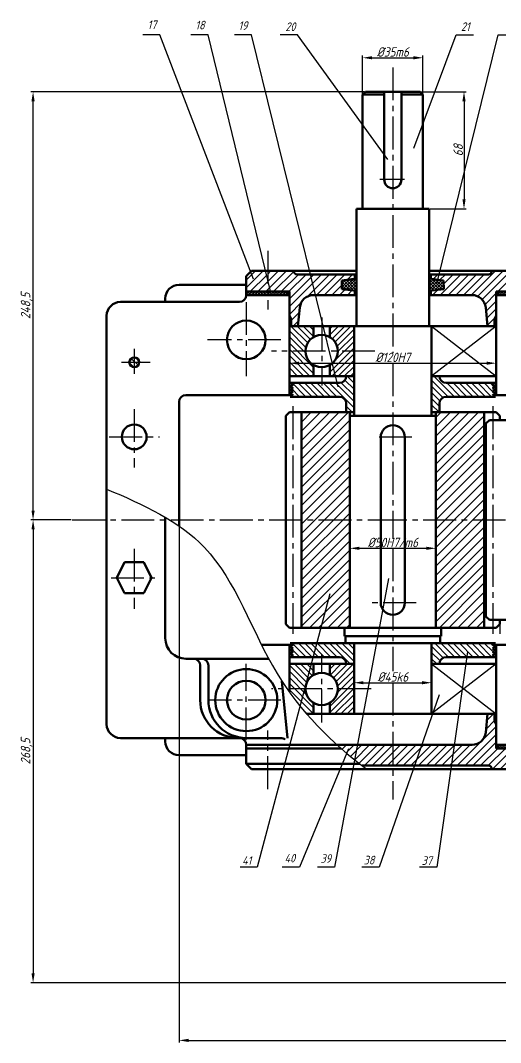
# Model space of a CAD drawing. Header units: millimetres. Extents: x 193 to 2720, y 325 to 2799.
# Drawn here: x 201 to 480, y 325 to 918 of the extents above; entities that cross this region are included whole.
import ezdxf

# ---------------------------------------------------------------- set-up
doc = ezdxf.new("R2010")
doc.units = ezdxf.units.MM
doc.linetypes.add('CENTER2', pattern=[28.575, 19.05, -3.175, 3.175, -3.175])
for name, color, linetype in [('标注', 191, 'Continuous'), ('点划线', 151, 'CENTER2'), ('细实线', 7, 'Continuous')]:
    doc.layers.add(name, color=color, linetype=linetype)
doc.layers.add('粗实线', color=7, linetype='Continuous', lineweight=50)
doc.styles.get("Standard").update_dxf_attribs({"font": 'gbeitc.shx', "bigfont": 'gbcbig.shx'})
doc.dimstyles.new('副本 ISO-25', dxfattribs={"dimtxt": 5.5, "dimasz": 5.5, "dimexe": 1.25, "dimexo": 0.625, "dimtad": 1, "dimtoh": 1, "dimtxsty": 'Standard', "dimcen": 2.5, "dimadec": 0, "dimazin": 0, "dimtfac": 1, "dimtmove": 0, "dimatfit": 3, "dimfxl": 1, "dimarcsym": 0})
pattern_1 = [(45, (-227, 357.353), (-0.8980256, 0.8980256), []), (135, (-227, 357.353), (-0.8980256, -0.8980256), [])]
pattern_2 = [(45, (-1e-13, -66.6585), (-0.8980256, 0.8980256), []), (135, (-1e-13, -66.6585), (-0.8980256, -0.8980256), [])]
pattern_3 = [(135, (-1e-13, -126.0338), (-1.796051, -1.796051), [])]

# ---------------------------------------------------------------- blocks, each defined once
blk = doc.blocks.new('*D2')
at = {"layer": 'Defpoints', "color": 0, "transparency": 16777216}
for p in [(434.57, 896.59), (399.57, 875.32), (434.57, 875.32)]:
    blk.add_point(p, dxfattribs=at)
at = {"layer": '标注', "color": 0, "lineweight": -2, "transparency": 16777216}
for p, q in [((399.57, 875.94), (399.57, 897.84)), ((405.07, 896.59), (429.07, 896.59)), ((434.57, 875.94), (434.57, 897.84))]:
    blk.add_line(p, q, dxfattribs=at)
at = {"layer": '标注', "color": 0, "transparency": 16777216}
for points in [[(405.07, 897.51), (405.07, 895.68), (399.57, 896.59)], [(429.07, 897.51), (429.07, 895.68), (434.57, 896.59)]]:
    blk.add_solid(points, dxfattribs=at)
at = {"layer": '标注', "color": 0, "transparency": 16777216, "insert": (417.07, 899.97), "char_height": 5.5, "attachment_point": 5}
blk.add_mtext('%%C35m6', dxfattribs=at)
blk = doc.blocks.new('*D3')
at = {"layer": 'Defpoints', "color": 0, "transparency": 16777216}
for p in [(432.97, 876.92), (438.07, 808.92), (458.37, 808.92)]:
    blk.add_point(p, dxfattribs=at)
at = {"layer": '标注', "color": 0, "lineweight": -2, "transparency": 16777216}
for p, q in [((433.6, 876.92), (459.62, 876.92)), ((458.37, 871.42), (458.37, 814.42)), ((438.7, 808.92), (459.62, 808.92))]:
    blk.add_line(p, q, dxfattribs=at)
at = {"layer": '标注', "color": 0, "transparency": 16777216}
for points in [[(457.46, 871.42), (459.29, 871.42), (458.37, 876.92)], [(457.46, 814.42), (459.29, 814.42), (458.37, 808.92)]]:
    blk.add_solid(points, dxfattribs=at)
at = {"layer": '标注', "color": 0, "transparency": 16777216, "insert": (455, 842.92), "char_height": 5.5, "attachment_point": 5, "rotation": 90}
blk.add_mtext('68', dxfattribs=at)
blk = doc.blocks.new('*D4')
at = {"layer": 'Defpoints', "color": 0, "transparency": 16777216}
for p in [(357.07, 719.39), (477.07, 719.39), (477.07, 719.39)]:
    blk.add_point(p, dxfattribs=at)
at = {"layer": '标注', "color": 0, "lineweight": -2, "transparency": 16777216}
for p, q in [((357.07, 720.01), (357.07, 720.64)), ((362.57, 719.39), (471.57, 719.39)), ((477.07, 720.01), (477.07, 720.64))]:
    blk.add_line(p, q, dxfattribs=at)
at = {"layer": '标注', "color": 0, "transparency": 16777216}
for points in [[(362.57, 720.3), (362.57, 718.47), (357.07, 719.39)], [(471.57, 720.3), (471.57, 718.47), (477.07, 719.39)]]:
    blk.add_solid(points, dxfattribs=at)
at = {"layer": '标注', "color": 0, "transparency": 16777216, "insert": (417.07, 722.76), "char_height": 5.5, "attachment_point": 5}
blk.add_mtext('%%C120H7', dxfattribs=at)
blk = doc.blocks.new('*D5')
at = {"layer": 'Defpoints', "color": 0, "transparency": 16777216}
for p in [(394.57, 533.99), (439.57, 533.99), (439.57, 533.99)]:
    blk.add_point(p, dxfattribs=at)
at = {"layer": '标注', "color": 0, "lineweight": -2, "transparency": 16777216}
for p, q in [((394.57, 534.61), (394.57, 535.24)), ((400.07, 533.99), (434.07, 533.99)), ((439.57, 534.61), (439.57, 535.24))]:
    blk.add_line(p, q, dxfattribs=at)
at = {"layer": '标注', "color": 0, "transparency": 16777216}
for points in [[(400.07, 534.91), (400.07, 533.07), (394.57, 533.99)], [(434.07, 534.91), (434.07, 533.07), (439.57, 533.99)]]:
    blk.add_solid(points, dxfattribs=at)
at = {"layer": '标注', "color": 0, "transparency": 16777216, "insert": (417.07, 537.36), "char_height": 5.5, "attachment_point": 5}
blk.add_mtext('%%C45k6', dxfattribs=at)
blk = doc.blocks.new('*D11')
at = {"layer": 'Defpoints', "color": 0, "transparency": 16777216}
for p in [(231.09, 628.42), (208.4, 359.92), (629.67, 359.92)]:
    blk.add_point(p, dxfattribs=at)
at = {"layer": '标注', "color": 0, "lineweight": -2, "transparency": 16777216}
for p, q in [((230.47, 628.42), (207.15, 628.42)), ((208.4, 622.92), (208.4, 365.42)), ((629.05, 359.92), (207.15, 359.92))]:
    blk.add_line(p, q, dxfattribs=at)
at = {"layer": '标注', "color": 0, "transparency": 16777216}
for points in [[(207.48, 622.92), (209.32, 622.92), (208.4, 628.42)], [(207.48, 365.42), (209.32, 365.42), (208.4, 359.92)]]:
    blk.add_solid(points, dxfattribs=at)
at = {"layer": '标注', "color": 0, "transparency": 16777216, "insert": (204.68, 494.17), "char_height": 5.5, "attachment_point": 5, "rotation": 90}
blk.add_mtext('268,5', dxfattribs=at)
blk = doc.blocks.new('*D12')
at = {"layer": 'Defpoints', "color": 0, "transparency": 16777216}
for p in [(208.4, 876.92), (401.17, 876.92), (231.09, 628.42)]:
    blk.add_point(p, dxfattribs=at)
at = {"layer": '标注', "color": 0, "lineweight": -2, "transparency": 16777216}
for p, q in [((400.55, 876.92), (207.15, 876.92)), ((208.4, 633.92), (208.4, 871.42)), ((230.47, 628.42), (207.15, 628.42))]:
    blk.add_line(p, q, dxfattribs=at)
at = {"layer": '标注', "color": 0, "transparency": 16777216}
for points in [[(207.48, 871.42), (209.32, 871.42), (208.4, 876.92)], [(207.48, 633.92), (209.32, 633.92), (208.4, 628.42)]]:
    blk.add_solid(points, dxfattribs=at)
at = {"layer": '标注', "color": 0, "transparency": 16777216, "insert": (204.68, 752.67), "char_height": 5.5, "attachment_point": 5, "rotation": 90}
blk.add_mtext('248,5', dxfattribs=at)
blk = doc.blocks.new('*D34')
at = {"layer": 'Defpoints', "color": 0, "transparency": 16777216}
for p in [(293.07, 624.9), (845.07, 559.92), (845.07, 326.47)]:
    blk.add_point(p, dxfattribs=at)
at = {"layer": '标注', "color": 0, "lineweight": -2, "transparency": 16777216}
for p, q in [((293.07, 624.27), (293.07, 325.22)), ((845.07, 559.29), (845.07, 325.22)), ((298.57, 326.47), (839.57, 326.47))]:
    blk.add_line(p, q, dxfattribs=at)
at = {"layer": '标注', "color": 0, "transparency": 16777216}
for points in [[(298.57, 327.39), (298.57, 325.55), (293.07, 326.47)], [(839.57, 327.39), (839.57, 325.55), (845.07, 326.47)]]:
    blk.add_solid(points, dxfattribs=at)
at = {"layer": '标注', "color": 0, "transparency": 16777216, "insert": (569.07, 329.84), "char_height": 5.5, "attachment_point": 5}
blk.add_mtext('552', dxfattribs=at)
blk = doc.blocks.new('*D69')
at = {"layer": 'Defpoints', "color": 0, "transparency": 16777216}
for p in [(392.07, 611.99), (442.07, 611.99), (442.07, 611.99)]:
    blk.add_point(p, dxfattribs=at)
at = {"layer": '标注', "color": 0, "lineweight": -2, "transparency": 16777216}
for p, q in [((392.07, 612.61), (392.07, 613.24)), ((397.57, 611.99), (436.57, 611.99)), ((442.07, 612.61), (442.07, 613.24))]:
    blk.add_line(p, q, dxfattribs=at)
at = {"layer": '标注', "color": 0, "transparency": 16777216}
for points in [[(397.57, 612.9), (397.57, 611.07), (392.07, 611.99)], [(436.57, 612.9), (436.57, 611.07), (442.07, 611.99)]]:
    blk.add_solid(points, dxfattribs=at)
at = {"layer": '标注', "color": 0, "transparency": 16777216, "insert": (417.07, 615.36), "char_height": 5.5, "attachment_point": 5}
blk.add_mtext('%%C50H7/m6', dxfattribs=at)

msp = doc.modelspace()

# ---------------------------------------------------------------- hatches: boundary and pattern name
at = {"layer": '细实线', "transparency": 33554687}
h = msp.add_hatch(dxfattribs=at)
h.set_pattern_fill('ANSI31', color=256)
h.paths.add_polyline_path([(344.5728, 767.8619), (343.3391, 772.9158), (335.0728, 772.9158), (332.0728, 769.9158), (332.0728, 760.9158), (344.5728, 760.9158)])
h.paths.add_polyline_path([(369.3939, 770.9158), (361.5728, 770.9158, -0.41421356), (359.5728, 772.9158), (344.5728, 772.9158), (344.5728, 767.8619), (346.2684, 760.9158), (357.0728, 760.9158), (357.0728, 746.9158), (358.0728, 745.1837), (358.0728, 740.9158), (362.0728, 740.9158), (363.1524, 751.7118, -0.38531359), (371.1127, 758.9158), (372.3506, 758.9158)])
h.paths.add_polyline_path([(344.5728, 767.8619), (344.5728, 760.9158), (346.2684, 760.9158)], flags=17)
h.paths.add_polyline_path([(387.5728, 767.4158), (395.0728, 768.3423), (395.0728, 770.9158), (387.0728, 770.9158), (369.3939, 770.9158), (372.3506, 758.9158), (380.7828, 758.9158), (387.0728, 758.9158), (395.0728, 758.9158), (395.0728, 761.489), (387.5421, 762.4159)])
h.paths.add_polyline_path([(443.8958, 770.9158), (439.0728, 770.9158), (439.0728, 768.3423), (443.137, 767.8402)], flags=17)
h.paths.add_polyline_path([(489.5728, 772.9158), (474.5728, 772.9158, -0.41421356), (472.5728, 770.9158), (447.0728, 770.9158), (443.8958, 770.9158), (443.137, 767.8402), (446.5728, 767.4158), (446.6035, 762.4159), (439.0728, 761.489), (439.0728, 758.9158), (453.3628, 758.9158), (463.0329, 758.9158, -0.38531359), (470.9932, 751.7118), (472.0728, 740.9158), (476.0728, 740.9158), (476.0728, 745.1837), (477.0728, 746.9158), (477.0728, 760.9158), (489.5728, 760.9158)])
h.paths.add_polyline_path([(502.0728, 769.9158), (499.0728, 772.9158), (489.5728, 772.9158), (489.5728, 760.9158), (502.0728, 760.9158)])
h = msp.add_hatch(dxfattribs=at)
h.set_pattern_fill('ANSI37', color=256, scale=0.4)
h.set_pattern_definition(pattern_1)
h.paths.add_polyline_path([(395.0728, 768.3423), (387.5728, 767.4158), (387.5574, 764.9158), (395.0728, 764.9158)])
h.paths.add_polyline_path([(396.0728, 768.4658), (395.0728, 768.3423), (395.0728, 764.9158), (396.0513, 764.9158)])
h.paths.add_polyline_path([(396.0513, 764.9158), (395.0728, 764.9158), (395.0728, 761.489), (396.0299, 761.3712)])
h.paths.add_polyline_path([(395.0728, 764.9158), (387.5574, 764.9158), (387.5421, 762.4159), (395.0728, 761.489)])
h = msp.add_hatch(dxfattribs=at)
h.set_pattern_fill('ANSI37', color=256, scale=0.4)
h.set_pattern_definition(pattern_1)
h.paths.add_polyline_path([(439.0728, 768.3423), (446.5728, 767.4158), (446.5882, 764.9158), (439.0728, 764.9158)])
h.paths.add_polyline_path([(438.0728, 768.4658), (439.0728, 768.3423), (439.0728, 764.9158), (438.0943, 764.9158)])
h.paths.add_polyline_path([(438.0943, 764.9158), (439.0728, 764.9158), (439.0728, 761.489), (438.1158, 761.3712)])
h.paths.add_polyline_path([(439.0728, 764.9158), (446.5882, 764.9158), (446.6035, 762.4159), (439.0728, 761.489)])
h = msp.add_hatch(dxfattribs=at)
h.set_pattern_fill('ANSI37', color=256, scale=0.4)
h.set_pattern_definition(pattern_2)
h.paths.add_polyline_path([(344.5728, 760.9158), (332.0728, 760.9158), (332.0728, 758.9158), (344.5728, 758.9158)])
h.paths.add_polyline_path([(356.0728, 760.9158), (344.5728, 760.9158), (344.5728, 758.9158), (356.0728, 758.9158)])
h = msp.add_hatch(dxfattribs=at)
h.set_pattern_fill('ANSI37', color=256, scale=0.4)
h.set_pattern_definition(pattern_2)
h.paths.add_polyline_path([(489.5728, 760.9158), (502.0728, 760.9158), (502.0728, 758.9158), (489.5728, 758.9158)])
h.paths.add_polyline_path([(478.0728, 760.9158), (489.5728, 760.9158), (489.5728, 758.9158), (478.0728, 758.9158)])
h = msp.add_hatch(dxfattribs=at)
h.set_pattern_fill('ANSI31', color=256, scale=0.8, angle=90)
h.set_pattern_definition(pattern_3)
h.paths.add_polyline_path([(371.1353, 740.9158), (357.0728, 740.9158), (357.0728, 726.4158), (366.4478, 726.4158, -0.26794919), (371.1353, 734.5348)])
h.paths.add_polyline_path([(366.4478, 726.4158), (357.0728, 726.4158), (357.0728, 711.9158), (367.0728, 711.9158), (371.1353, 711.9158), (371.1353, 718.2968, -0.26794919)])
h.paths.add_polyline_path([(371.1353, 538.5348), (371.1353, 544.9158), (357.0728, 544.9158), (357.0728, 530.4158), (366.4478, 530.4158, -0.26794919)])
edge = h.paths.add_edge_path()
edge.add_line((366.4478, 530.4158), (357.0728, 530.4158))
edge.add_line((357.0728, 530.4158), (357.0728, 528.6228))
edge.add_spline(control_points=[(357.0728, 528.6228), (360.2214, 524.2296), (363.5697, 519.9954), (367.0921, 515.9158)], knot_values=[170.58414896, 170.58414896, 170.58414896, 170.58414896, 186.59295252, 186.59295252, 186.59295252, 186.59295252], degree=3, periodic=0)
edge.add_line((367.0921, 515.9158), (371.1353, 515.9158))
edge.add_line((371.1353, 515.9158), (371.1353, 522.2968))
edge.add_arc((375.8228, 530.4158), 9.375, 180, 240, ccw=False)
h = msp.add_hatch(dxfattribs=at)
h.set_pattern_fill('ANSI31', color=256, scale=0.8)
h.set_pattern_definition([(45, (-1e-13, -126.0338), (-1.796051, 1.796051), [])])
h.paths.add_polyline_path([(394.5728, 740.9158), (380.5103, 740.9158), (380.5103, 734.5348, -0.26794919), (385.1978, 726.4158), (394.5728, 726.4158), (394.5728, 736.9158)])
h.paths.add_polyline_path([(394.5728, 726.4158), (385.1978, 726.4158, -0.26794919), (380.5103, 718.2968), (380.5103, 711.9158), (394.5728, 711.9158)])
h.paths.add_polyline_path([(394.5728, 544.9158), (380.5103, 544.9158), (380.5103, 538.5348, -0.26794919), (385.1978, 530.4158), (394.5728, 530.4158)])
h.paths.add_polyline_path([(394.5728, 530.4158), (385.1978, 530.4158, -0.26794919), (380.5103, 522.2968), (380.5103, 515.9158), (394.5728, 515.9158)])
h = msp.add_hatch(dxfattribs=at)
h.set_pattern_fill('ANSI31', color=256, scale=0.8, angle=90)
h.set_pattern_definition(pattern_3)
h.paths.add_polyline_path([(267.0728, 722.7767), (267.0728, 719.9158), (269.9337, 719.9158, 0.41421356)])
h.paths.add_polyline_path([(267.0728, 722.7767, 0.41421356), (264.2119, 719.9158), (267.0728, 719.9158)])
h.paths.add_polyline_path([(267.0728, 719.9158), (264.2119, 719.9158, 0.41421356), (267.0728, 717.0549)])
h.paths.add_polyline_path([(269.9337, 719.9158), (267.0728, 719.9158), (267.0728, 717.0549, 0.41421356)])
h.paths.add_polyline_path([(797.2001, 526.7767, 0.41421356), (794.3392, 523.9158), (797.2001, 523.9158)])
h.paths.add_polyline_path([(797.2001, 526.7767), (797.2001, 523.9158), (800.061, 523.9158, 0.41421356)])
h.paths.add_polyline_path([(800.061, 523.9158), (797.2001, 523.9158), (797.2001, 521.0549, 0.41421356)])
h.paths.add_polyline_path([(797.2001, 523.9158), (794.3392, 523.9158, 0.41421356), (797.2001, 521.0549)])
h = msp.add_hatch(dxfattribs=at)
h.set_pattern_fill('ANSI31', color=256, scale=0.8, angle=90)
h.set_pattern_definition(pattern_3)
h.paths.add_polyline_path([(367.5728, 707.9158), (357.5728, 707.9158), (359.3049, 706.9158), (357.5728, 705.9158), (359.3049, 704.9158), (357.5728, 703.9158), (359.3049, 702.9158), (357.5728, 701.9158), (359.3049, 700.9158), (357.5728, 699.9158), (367.5728, 699.9158), (386.0728, 699.9158, -0.41421356), (390.0728, 695.9158), (390.0728, 690.9158), (394.5728, 690.9158), (394.5728, 711.9158), (390.0728, 711.9158, -0.41421356), (386.0728, 707.9158)])
h.paths.add_polyline_path([(476.5728, 699.9158), (474.8408, 700.9158), (476.5728, 701.9158), (474.8408, 702.9158), (476.5728, 703.9158), (474.8408, 704.9158), (476.5728, 705.9158), (474.8408, 706.9158), (476.5728, 707.9158), (448.0728, 707.9158, -0.41421356), (444.0728, 711.9158), (439.5728, 711.9158), (439.5728, 699.9158), (439.5728, 690.9158), (444.0728, 690.9158), (444.0728, 695.9158, -0.41421356), (448.0728, 699.9158)])
h = msp.add_hatch(dxfattribs=at)
h.set_pattern_fill('ANSI31', color=256, scale=1.2)
h.set_pattern_definition([(45, (-1e-13, -126.034), (-2.694077, 2.694077), [])])
h.paths.add_polyline_path([(392.0728, 688.9158), (392.0728, 690.9158), (364.0728, 690.9158), (364.0728, 628.4158), (392.0728, 628.4158)])
h.paths.add_polyline_path([(392.0728, 628.4158), (364.0728, 628.4158), (364.0728, 565.9158), (392.0728, 565.9158)])
h.paths.add_polyline_path([(470.0728, 690.9158), (442.0728, 690.9158), (442.0728, 688.9158), (442.0728, 628.4158), (470.0728, 628.4158)])
h.paths.add_polyline_path([(470.0728, 628.4158), (442.0728, 628.4158), (442.0728, 565.9158), (445.0728, 565.9158), (470.0728, 565.9158)])
h = msp.add_hatch(dxfattribs=at)
h.set_pattern_fill('ANSI31', color=256, scale=0.8, angle=90)
h.set_pattern_definition(pattern_3)
h.paths.add_polyline_path([(357.5728, 556.9158), (359.3049, 555.9158), (357.5728, 554.9158), (359.3049, 553.9158), (357.5728, 552.9158), (359.3049, 551.9158), (357.5728, 550.9158), (359.3049, 549.9158), (357.5728, 548.9158), (386.0728, 548.9158, -0.41421356), (390.0728, 544.9158), (394.5728, 544.9158), (394.5728, 556.9158)])
h.paths.add_polyline_path([(439.5728, 556.9158), (439.5728, 544.9158), (444.0728, 544.9158, -0.41421356), (448.0728, 548.9158), (476.5728, 548.9158), (474.8408, 549.9158), (476.5728, 550.9158), (474.8408, 551.9158), (476.5728, 552.9158), (474.8408, 553.9158), (476.5728, 554.9158), (474.8408, 555.9158), (476.5728, 556.9158)])
h = msp.add_hatch(dxfattribs=at)
h.set_pattern_fill('ANSI31', color=256)
edge = h.paths.add_edge_path()
edge.add_spline(control_points=[(384.7724, 497.9158), (385.5179, 497.244), (386.2681, 496.5774), (387.0228, 495.9158)], knot_values=[211.59370914, 211.59370914, 211.59370914, 211.59370914, 214.57436186, 214.57436186, 214.57436186, 214.57436186], degree=3, periodic=0)
edge.add_spline(control_points=[(387.0228, 495.9158), (390.5723, 492.8044), (394.2211, 489.8054), (397.9523, 486.9158)], knot_values=[214.57436186, 214.57436186, 214.57436186, 214.57436186, 228.59262834, 228.59262834, 228.59262834, 228.59262834], degree=3, periodic=0)
edge.add_spline(control_points=[(397.9523, 486.9158), (398.3846, 486.581), (398.818, 486.2477), (399.2525, 485.9158)], knot_values=[228.59262834, 228.59262834, 228.59262834, 228.59262834, 230.21685718, 230.21685718, 230.21685718, 230.21685718], degree=3, periodic=0)
edge.add_line((399.2525, 485.9158), (417.0728, 485.9158))
edge.add_line((417.0728, 485.9158), (417.0728, 497.9158))
edge.add_line((417.0728, 497.9158), (387.0728, 497.9158))
edge.add_line((387.0728, 497.9158), (384.7724, 497.9158))
edge = h.paths.add_edge_path()
edge.add_line((494.5646, 483.9158), (494.5646, 495.9158))
edge.add_line((494.5646, 495.9158), (477.0728, 495.9158))
edge.add_line((477.0728, 495.9158), (477.0728, 509.9158))
edge.add_line((477.0728, 509.9158), (476.0728, 511.6478))
edge.add_line((476.0728, 511.6478), (476.0728, 515.9158))
edge.add_line((476.0728, 515.9158), (472.0728, 515.9158))
edge.add_line((472.0728, 515.9158), (470.9932, 505.1198))
edge.add_arc((463.0329, 505.9158), 8, 270, 354.2894069, ccw=False)
edge.add_line((463.0329, 497.9158), (453.3628, 497.9158))
edge.add_line((453.3628, 497.9158), (447.0728, 497.9158))
edge.add_line((447.0728, 497.9158), (417.0728, 497.9158))
edge.add_line((417.0728, 497.9158), (417.0728, 485.9158))
edge.add_line((417.0728, 485.9158), (438.0728, 485.9158))
edge.add_line((438.0728, 485.9158), (447.0728, 485.9158))
edge.add_line((447.0728, 485.9158), (472.5728, 485.9158))
edge.add_arc((472.5728, 483.9158), 2, 0, 90, ccw=False)
edge.add_line((474.5728, 483.9158), (494.5646, 483.9158))
h.paths.add_polyline_path([(494.5728, 495.9158), (494.5728, 483.9158), (499.0728, 483.9158), (502.0728, 486.9158), (502.0728, 495.9158)])
h = msp.add_hatch(dxfattribs=at)
h.set_pattern_fill('ANSI37', color=256, scale=0.4)
h.set_pattern_definition(pattern_2)
h.paths.add_polyline_path([(494.5728, 495.9158), (494.5728, 497.9158), (478.0728, 497.9158), (478.0728, 495.9158)])
h.paths.add_polyline_path([(494.5728, 497.9158), (494.5728, 495.9158), (502.0728, 495.9158), (502.0728, 497.9158)])

# ---------------------------------------------------------------- linework, layer by layer
at = {"layer": '标注'}
for p, q in [((281.9808, 909.8861), (271.9808, 909.8861)), ((336.3476, 768.0817), (281.9808, 909.8861)), ((309.9031, 909.8861), (299.9031, 909.8861)), ((346.3851, 760.4377), (309.9031, 909.8861)), ((335.1527, 909.8861), (325.1527, 909.8861)), ((385.4576, 705.7202), (335.1527, 909.8861)), ((361.7228, 909.8861), (351.7228, 909.8861)), ((414.2737, 837.5417), (361.7228, 909.8861)), ((429.2225, 844.1662), (453.9033, 909.8861)), ((442.5253, 765.3614), (478.1859, 909.8861)), ((453.9033, 909.8861), (463.9033, 909.8861)), ((478.1859, 909.8861), (488.1859, 909.8861)), ((414.5549, 594.4758), (383.3307, 427.0724)), ((380.4757, 585.6123), (338.4532, 427.0724)), ((460.418, 551.863), (442.5719, 427.0724)), ((443.872, 527.0085), (409.1504, 427.0724)), ((391.2998, 495.5877), (362.9653, 427.0724)), ((338.4532, 427.0724), (328.4532, 427.0724)), ((362.9653, 427.0724), (352.9653, 427.0724)), ((383.3307, 427.0724), (373.3307, 427.0724)), ((409.1504, 427.0724), (399.1504, 427.0724)), ((442.5719, 427.0724), (432.5719, 427.0724))]:
    msp.add_line(p, q, dxfattribs=at)
at = {"layer": '点划线'}
for p, q in [((417.0728, 891.0221), (417.0728, 725.4505)), ((423.83, 825.9158), (409.6244, 825.9158)), ((344.5728, 784.4987), (344.5728, 750.5219)), ((332.0728, 754.884), (332.0728, 711.8325)), ((375.8228, 745.8903), (375.8228, 706.4495)), ((352.1625, 732.9158), (309.6468, 732.9158)), ((267.0728, 727.6455), (267.0728, 713.1655)), ((406.6744, 726.4158), (346.6129, 726.4158)), ((259.7357, 719.9158), (276.3238, 719.9158)), ((417.0728, 719.3877), (417.0728, 617.4846)), ((359.0728, 694.4158), (359.0728, 562.4158)), ((475.0728, 694.4158), (475.0728, 562.4158)), ((267.0728, 692.7911), (267.0728, 658.8084)), ((252.6142, 676.6351), (281.6527, 676.6351)), ((428.1288, 676.4158), (406.5477, 676.4158)), ((231.0914, 628.4158), (406.1988, 628.4158)), ((406.1988, 628.4158), (520.5518, 628.4158)), ((267.0728, 611.767), (267.0728, 576.8959)), ((417.0728, 611.9875), (417.0728, 540.6182)), ((253.6632, 594.9158), (279.7247, 594.9158)), ((430.5936, 580.4158), (403.552, 580.4158)), ((479.0728, 570.4158), (479.0728, 562.4158)), ((375.8228, 510.9413), (375.8228, 550.3821)), ((332.0728, 500.6426), (332.0728, 544.9991)), ((417.0728, 533.9884), (417.0728, 466.3041)), ((404.5579, 530.4158), (346.6129, 530.4158)), ((352.1625, 523.9158), (309.6468, 523.9158)), ((344.5728, 472.3329), (344.5728, 506.3096))]:
    msp.add_line(p, q, dxfattribs=at)
at = {"layer": '粗实线'}
for p, q in [((401.1728, 876.9158), (399.5728, 875.3158)), ((399.5728, 875.3158), (399.5728, 808.9158)), ((399.5728, 875.3158), (412.0728, 875.3158)), ((432.9728, 876.9158), (401.1728, 876.9158)), ((417.0728, 876.9158), (412.0728, 876.9158)), ((412.0728, 875.3158), (412.0728, 876.9158)), ((412.0728, 825.9158), (412.0728, 875.3158)), ((422.0728, 875.3158), (422.0728, 876.9158)), ((422.0728, 875.3158), (422.0728, 825.9158)), ((422.0728, 875.3158), (434.5728, 875.3158)), ((432.9728, 876.9158), (434.5728, 875.3158)), ((434.5728, 808.9158), (434.5728, 875.3158)), ((438.0728, 808.9158), (396.0728, 808.9158)), ((396.0728, 808.9158), (396.0728, 772.9158)), ((438.0728, 772.9158), (438.0728, 808.9158)), ((335.0728, 772.9158), (332.0728, 769.9158)), ((396.0728, 772.9158), (335.0728, 772.9158)), ((365.5287, 772.9158), (387.0728, 772.9158)), ((396.0728, 772.9158), (387.0728, 772.9158)), ((396.0728, 740.9158), (396.0728, 772.9158)), ((438.0728, 772.9158), (438.0728, 740.9158)), ((447.0728, 772.9158), (438.0728, 772.9158)), ((438.0728, 772.9158), (499.0728, 772.9158)), ((447.0728, 772.9158), (499.0728, 772.9158)), ((332.0728, 769.9158), (332.0728, 760.9158)), ((361.5728, 770.9158), (387.0728, 770.9158)), ((387.0728, 770.9158), (396.0728, 770.9158)), ((387.5728, 767.4158), (387.5421, 762.4159)), ((387.5728, 767.4158), (396.0728, 768.4658)), ((395.0728, 770.9158), (395.0728, 768.3423)), ((395.0728, 770.9158), (395.0728, 768.3423)), ((396.0728, 770.9158), (396.0728, 758.9158)), ((396.0728, 769.6658), (396.0728, 764.1658)), ((438.0728, 770.9158), (447.0728, 770.9158)), ((438.0728, 769.6658), (438.0728, 764.1658)), ((446.5728, 767.4158), (438.0728, 768.4658)), ((439.0728, 770.9158), (439.0728, 768.3423)), ((439.0728, 770.9158), (439.0728, 768.3423)), ((446.5728, 767.4158), (446.6035, 762.4159)), ((447.0728, 770.9158), (472.5728, 770.9158)), ((293.0728, 764.9158), (332.0728, 764.9158)), ((332.0728, 760.9158), (357.0728, 760.9158)), ((332.0728, 760.9158), (332.0728, 758.9158)), ((356.0728, 760.9158), (356.0728, 758.9158)), ((357.0728, 740.9158), (357.0728, 760.9158)), ((387.5421, 762.4159), (396.0728, 761.3659)), ((395.0728, 761.489), (395.0728, 758.9158)), ((395.0728, 761.489), (395.0728, 758.9158)), ((446.6035, 762.4159), (438.0728, 761.3659)), ((439.0728, 761.489), (439.0728, 758.9158)), ((439.0728, 761.489), (439.0728, 758.9158)), ((477.0728, 760.9158), (502.0728, 760.9158)), ((477.0728, 740.9158), (477.0728, 760.9158)), ((478.0728, 760.9158), (478.0728, 758.9158)), ((328.0728, 754.9158), (259.0728, 754.9158)), ((285.0728, 756.9158), (285.0728, 754.9158)), ((285.0728, 754.9158), (285.0728, 756.9158)), ((332.0728, 758.9158), (357.0728, 758.9158)), ((332.0728, 758.9158), (332.0728, 758.9158)), ((380.7828, 758.9158), (371.1127, 758.9158)), ((380.7828, 758.9158), (387.0728, 758.9158)), ((396.0728, 758.9158), (387.0728, 758.9158)), ((453.3628, 758.9158), (438.0728, 758.9158)), ((453.3628, 758.9158), (463.0329, 758.9158)), ((502.0728, 758.9158), (477.0728, 758.9158)), ((362.0728, 740.9158), (363.1524, 751.7118)), ((472.0728, 740.9158), (470.9932, 751.7118)), ((251.0728, 746.9158), (251.0728, 509.9158)), ((357.0728, 746.9158), (358.0728, 745.1837)), ((358.0728, 740.9158), (358.0728, 745.1837)), ((477.0728, 746.9158), (476.0728, 745.1837)), ((476.0728, 740.9158), (476.0728, 745.1837)), ((477.0728, 740.9158), (357.0728, 740.9158)), ((357.0728, 740.9158), (357.0728, 711.9158)), ((362.0728, 740.9158), (363.0728, 740.9158)), ((371.1353, 734.5348), (371.1353, 740.9158)), ((380.5103, 734.5348), (380.5103, 740.9158)), ((394.5728, 736.9158), (394.5728, 740.9158)), ((394.5728, 711.9158), (394.5728, 736.9158)), ((439.5728, 736.9158), (439.5728, 740.9158)), ((439.5728, 711.9158), (439.5728, 736.9158)), ((477.0728, 711.9158), (477.0728, 740.9158)), ((371.1353, 718.2968), (371.1353, 711.9158)), ((380.5103, 718.2968), (380.5103, 711.9158)), ((357.0728, 711.9158), (367.0728, 711.9158)), ((357.0728, 711.9158), (357.0728, 700.9158)), ((367.0728, 711.9158), (394.5728, 711.9158)), ((390.0728, 711.9158), (390.0728, 711.9158)), ((394.5728, 711.9158), (394.5728, 688.9158)), ((394.5728, 711.9158), (394.5728, 699.9158)), ((439.5728, 711.9158), (439.5728, 688.9158)), ((439.5728, 711.9158), (439.5728, 699.9158)), ((439.5728, 711.9158), (467.0728, 711.9158)), ((439.5728, 711.9158), (477.0728, 711.9158)), ((444.0728, 711.9158), (444.0728, 711.9158)), ((477.0728, 711.9158), (477.0728, 700.9158)), ((367.5728, 707.9158), (357.5728, 707.9158)), ((357.5728, 707.9158), (359.3049, 706.9158)), ((359.3049, 706.9158), (357.5728, 705.9158)), ((357.5728, 705.9158), (359.3049, 704.9158)), ((367.5728, 707.9158), (386.0728, 707.9158)), ((476.5728, 707.9158), (448.0728, 707.9158)), ((476.5728, 707.9158), (474.8408, 706.9158)), ((474.8408, 706.9158), (476.5728, 705.9158)), ((476.5728, 705.9158), (474.8408, 704.9158)), ((297.0728, 700.9158), (359.3049, 700.9158)), ((359.3049, 704.9158), (357.5728, 703.9158)), ((357.5728, 703.9158), (359.3049, 702.9158)), ((359.3049, 702.9158), (357.5728, 701.9158)), ((357.5728, 701.9158), (359.3049, 700.9158)), ((359.3049, 700.9158), (357.5728, 699.9158)), ((367.5728, 699.9158), (357.5728, 699.9158)), ((386.0728, 699.9158), (367.5728, 699.9158)), ((448.0728, 699.9158), (476.5728, 699.9158)), ((474.8408, 704.9158), (476.5728, 703.9158)), ((476.5728, 703.9158), (474.8408, 702.9158)), ((474.8408, 702.9158), (476.5728, 701.9158)), ((476.5728, 701.9158), (474.8408, 700.9158)), ((474.8408, 700.9158), (585.3049, 700.9158)), ((474.8408, 700.9158), (476.5728, 699.9158)), ((293.0728, 696.9158), (293.0728, 624.8979)), ((390.0728, 695.9158), (390.0728, 690.9158)), ((444.0728, 695.9158), (444.0728, 690.9158)), ((357.0728, 690.9158), (355.0728, 688.9158)), ((355.0728, 688.9158), (355.0728, 567.9158)), ((357.0728, 690.9158), (394.5728, 690.9158)), ((364.0728, 690.9158), (364.0728, 565.9158)), ((392.0728, 688.9158), (392.0728, 690.9158)), ((442.0728, 688.9158), (392.0728, 688.9158)), ((392.0728, 688.9158), (392.0728, 565.9158)), ((439.5728, 690.9158), (475.0728, 690.9158)), ((442.0728, 688.9158), (442.0728, 690.9158)), ((442.0728, 565.9158), (442.0728, 688.9158)), ((470.0728, 690.9158), (470.0728, 565.9158)), ((475.0728, 690.9158), (477.0728, 690.9158)), ((477.0728, 690.9158), (479.0728, 688.9158)), ((479.0728, 688.9158), (479.0728, 686.4158)), ((473.0728, 686.4158), (471.0728, 684.4158)), ((471.0728, 684.4158), (471.0728, 572.4158)), ((475.0728, 686.4158), (473.0728, 686.4158)), ((475.0728, 686.4158), (833.0728, 686.4158)), ((410.0728, 676.4158), (410.0728, 580.4158)), ((424.0728, 628.4158), (424.0728, 676.4158)), ((285.0728, 630.0055), (285.0728, 559.9158)), ((424.0728, 580.4158), (424.0728, 628.4158)), ((257.0578, 594.9158), (261.451, 603.9158)), ((261.451, 603.9158), (272.6946, 603.9158)), ((277.0878, 594.9158), (272.6946, 603.9158)), ((257.0578, 594.9158), (261.451, 585.9158)), ((277.0878, 594.9158), (272.6946, 585.9158)), ((261.451, 585.9158), (272.6946, 585.9158)), ((471.0728, 572.4158), (473.0728, 570.4158)), ((475.0728, 570.4158), (473.0728, 570.4158)), ((475.0728, 570.4158), (620.5728, 570.4158)), ((479.0728, 567.9158), (479.0728, 570.4158)), ((355.0728, 567.9158), (357.0728, 565.9158)), ((357.0728, 565.9158), (475.0728, 565.9158)), ((389.0728, 565.9158), (389.0728, 560.9158)), ((417.0728, 565.9158), (445.0728, 565.9158)), ((445.0728, 565.9158), (445.0728, 560.9158)), ((475.0728, 565.9158), (477.0728, 565.9158)), ((479.0728, 567.9158), (477.0728, 565.9158)), ((389.0728, 560.9158), (389.5728, 560.9158)), ((389.5728, 560.9158), (389.5728, 556.9158)), ((389.5728, 560.9158), (444.5728, 560.9158)), ((445.0728, 560.9158), (444.5728, 560.9158)), ((444.5728, 560.9158), (444.5728, 556.9158)), ((340.9622, 555.9158), (359.3049, 555.9158)), ((357.0728, 544.9158), (357.0728, 555.9158)), ((394.5728, 556.9158), (357.5728, 556.9158)), ((359.3049, 555.9158), (357.5728, 556.9158)), ((357.5728, 554.9158), (359.3049, 555.9158)), ((359.3049, 553.9158), (357.5728, 554.9158)), ((357.5728, 552.9158), (359.3049, 553.9158)), ((359.3049, 551.9158), (357.5728, 552.9158)), ((357.5728, 550.9158), (359.3049, 551.9158)), ((394.5728, 544.9158), (394.5728, 556.9158)), ((394.5728, 556.9158), (439.5728, 556.9158)), ((417.0728, 556.9158), (444.0728, 556.9158)), ((417.0728, 556.9158), (444.0728, 556.9158)), ((439.5728, 544.9158), (439.5728, 556.9158)), ((439.5728, 556.9158), (476.5728, 556.9158)), ((474.8408, 555.9158), (476.5728, 556.9158)), ((474.8408, 555.9158), (595.3049, 555.9158)), ((476.5728, 554.9158), (474.8408, 555.9158)), ((474.8408, 553.9158), (476.5728, 554.9158)), ((476.5728, 552.9158), (474.8408, 553.9158)), ((474.8408, 551.9158), (476.5728, 552.9158)), ((476.5728, 550.9158), (474.8408, 551.9158)), ((477.0728, 544.9158), (477.0728, 555.9158)), ((301.3534, 547.9158), (297.0728, 547.9158)), ((306.0728, 547.9158), (301.3534, 547.9158)), ((301.3534, 547.9158), (306.0728, 547.9158)), ((306.0728, 547.9158), (308.3982, 547.9158)), ((308.3982, 547.9158), (345.1077, 547.9158)), ((359.3049, 549.9158), (357.5728, 550.9158)), ((357.5728, 548.9158), (359.3049, 549.9158)), ((357.5728, 548.9158), (386.0728, 548.9158)), ((476.5728, 548.9158), (448.0728, 548.9158)), ((474.8408, 549.9158), (476.5728, 550.9158)), ((476.5728, 548.9158), (474.8408, 549.9158)), ((305.3534, 543.9158), (305.3534, 523.9158)), ((310.0728, 523.9158), (310.0728, 543.9158)), ((357.0728, 528.6228), (357.0728, 544.9158)), ((357.0728, 544.9158), (394.5728, 544.9158)), ((371.1353, 538.5348), (371.1353, 544.9158)), ((380.5103, 538.5348), (380.5103, 544.9158)), ((390.0728, 544.9158), (390.0728, 544.9158)), ((394.5728, 544.9158), (394.5728, 515.9158)), ((439.5728, 544.9158), (439.5728, 515.9158)), ((439.5728, 544.9158), (477.0728, 544.9158)), ((444.0728, 544.9158), (444.0728, 544.9158)), ((477.0728, 544.9158), (477.0728, 515.9158)), ((356.0728, 501.9158), (352.7728, 534.9161)), ((371.1353, 522.2968), (371.1353, 515.9158)), ((380.5103, 522.2968), (380.5103, 515.9158)), ((477.0728, 515.9158), (367.0921, 515.9158)), ((472.0728, 515.9158), (470.9932, 505.1198)), ((476.0728, 515.9158), (476.0728, 511.6478)), ((477.0728, 509.9158), (476.0728, 511.6478)), ((477.0728, 515.9158), (477.0728, 495.9158)), ((328.0728, 501.9158), (259.0728, 501.9158)), ((285.0728, 499.9158), (285.0728, 501.9158)), ((327.3534, 501.9158), (352.0728, 501.9158)), ((332.0728, 495.9158), (332.0728, 497.9158)), ((332.0728, 497.9158), (357.0728, 497.9158)), ((332.0728, 497.9158), (332.0728, 497.9158)), ((332.0728, 495.9158), (357.0728, 495.9158)), ((332.0728, 486.9158), (332.0728, 495.9158)), ((357.0728, 497.9158), (384.7724, 497.9158)), ((357.0728, 495.9158), (387.0228, 495.9158)), ((384.7724, 497.9158), (387.0728, 497.9158)), ((384.7724, 497.9158), (387.0728, 497.9158)), ((447.0728, 497.9158), (387.0728, 497.9158)), ((396.0728, 497.9158), (387.0728, 497.9158)), ((447.0728, 497.9158), (453.3628, 497.9158)), ((453.3628, 497.9158), (463.0329, 497.9158)), ((484.5728, 497.9158), (477.0728, 497.9158)), ((477.0728, 495.9158), (484.5728, 495.9158)), ((478.0728, 495.9158), (478.0728, 497.9158)), ((293.0728, 491.9158), (332.0728, 491.9158)), ((332.0728, 486.9158), (335.0728, 483.9158)), ((332.0728, 486.9158), (397.9523, 486.9158)), ((396.0728, 483.9158), (335.0728, 483.9158)), ((365.5287, 483.9158), (387.0728, 483.9158)), ((396.0728, 483.9158), (387.0728, 483.9158)), ((396.0728, 483.9158), (438.0728, 483.9158)), ((438.0728, 485.9158), (399.2525, 485.9158)), ((438.0728, 485.9158), (447.0728, 485.9158)), ((438.0728, 483.9158), (499.0728, 483.9158)), ((447.0728, 485.9158), (472.5728, 485.9158)), ((447.0728, 483.9158), (499.0728, 483.9158))]:
    msp.add_line(p, q, dxfattribs=at)
for centre, radius in [((332.0728, 732.9158), 11.2), ((375.8228, 726.4158), 9.375), ((267.0728, 719.9158), 2.8609), ((267.0728, 676.6351), 7.2), ((332.0728, 523.9158), 18), ((375.8228, 530.4158), 9.375), ((332.0728, 523.9158), 11.2)]:
    msp.add_circle(centre, radius, dxfattribs=at)
for centre, radius, start, end in [((417.0728, 825.9158), 5, 180, 0), ((361.5728, 772.9158), 2, 180, 270), ((472.5728, 772.9158), 2, 270, 0), ((293.0728, 756.9158), 8, 90, 180), ((259.0728, 746.9158), 8, 90, 180), ((328.0728, 758.9158), 4, 270, 0), ((371.1127, 750.9158), 8, 90, 174.2894069), ((463.0329, 750.9158), 8, 5.7105931, 90), ((386.0728, 711.9158), 4, 270, 0), ((448.0728, 711.9158), 4, 180, 270), ((297.0728, 696.9158), 4, 90, 180), ((386.0728, 695.9158), 4, 0, 90), ((448.0728, 695.9158), 4, 90, 180), ((417.0728, 676.4158), 7, 0, 180), ((417.0728, 580.4158), 7, 180, 0), ((297.0728, 559.9158), 12, 180, 270), ((301.3534, 543.9158), 4, 0, 90), ((306.0728, 543.9158), 4, 0, 90), ((386.0728, 544.9158), 4, 0, 90), ((448.0728, 544.9158), 4, 90, 180), ((327.3534, 523.9158), 22, 180, 270), ((332.0728, 523.9158), 22, 180, 270), ((259.0728, 509.9158), 8, 180, 270), ((463.0329, 505.9158), 8, 270, 354.2894069), ((293.0728, 499.9158), 8, 180, 270), ((328.0728, 497.9158), 4, 0, 90), ((352.0728, 497.9158), 4, 50, 90), ((472.5728, 483.9158), 2, 0, 90)]:
    msp.add_arc(centre, radius, start, end, dxfattribs=at)
at = {"layer": '细实线'}
for p, q in [((439.5728, 740.9158), (477.0728, 711.9158)), ((477.0728, 740.9158), (439.5728, 711.9158)), ((390.0728, 544.9158), (394.5728, 544.9158)), ((439.5728, 544.9158), (477.0728, 515.9158)), ((477.0728, 544.9158), (439.5728, 515.9158)), ((439.5728, 544.9158), (444.0728, 544.9158))]:
    msp.add_line(p, q, dxfattribs=at)
msp.add_open_spline([(251.0728, 646.3304), (272.3995, 637.377), (319.5303, 615.7261), (342.9439, 537.8841), (381.4792, 499.0922), (401.9076, 483.9158)], degree=3, knots=[7.1716803, 7.1716803, 7.1716803, 7.1716803, 73.46399931, 157.88419785, 233.50904079, 233.50904079, 233.50904079, 233.50904079], dxfattribs=at)

# ---------------------------------------------------------------- texts
at = {"layer": '标注', "char_height": 5, "attachment_point": 1}
for s, insert in [('17', (274.8425, 918.257)), ('18', (302.5709, 918.0692)), ('19', (327.5417, 917.7437)), ('20', (354.7666, 917.1444)), ('21', (456.6243, 917.1555)), ('41', (329.6582, 433.3212)), ('40', (354.2617, 434.6819)), ('39', (375.1321, 434.4914)), ('38', (400.2027, 433.585)), ('37', (433.8199, 433.2812))]:
    msp.add_mtext_dynamic_manual_height_columns(s, width=8.672561, gutter_width=12.5, heights=[0], dxfattribs=dict(at, insert=insert))

# ---------------------------------------------------------------- dimensions: what is measured, and where the dimension line sits
at = {"layer": '标注'}
for base, p1, p2, text, picture, middle in [((434.5728, 896.5917), (399.5728, 875.3158), (434.5728, 875.3158), '%%C<>m6', '*D2', (417.0728, 899.9667)), ((477.0728, 719.3877), (357.0728, 719.3877), (477.0728, 719.3877), '%%C120H7', '*D4', (417.0728, 722.7627)), ((442.0728, 611.9875), (392.0728, 611.9875), (442.0728, 611.9875), '%%C<>H7/m6', '*D69', (417.0728, 615.3625)), ((439.5728, 533.9884), (394.5728, 533.9884), (439.5728, 533.9884), '%%C<>k6', '*D5', (417.0728, 537.3634))]:
    dim = msp.add_linear_dim(base=base, p1=p1, p2=p2, text=text, dimstyle='副本 ISO-25', dxfattribs=at)
    dim.commit()
    dim.dimension.update_dxf_attribs({"geometry": picture, "text_midpoint": middle})
for base, p1, p2, angle, picture, middle in [((208.3987, 876.9158), (231.0914, 628.4158), (401.1728, 876.9158), 90, '*D12', (204.6799, 752.6658)), ((458.3717, 808.9158), (432.9728, 876.9158), (438.0728, 808.9158), 270, '*D3', (454.9967, 842.9158)), ((208.3987, 359.9158), (231.0914, 628.4158), (629.6728, 359.9158), 90, '*D11', (204.6799, 494.1658))]:
    dim = msp.add_linear_dim(base=base, p1=p1, p2=p2, angle=angle, dimstyle='副本 ISO-25', dxfattribs=at)
    dim.commit()
    dim.dimension.update_dxf_attribs({"geometry": picture, "text_midpoint": middle})
dim = msp.add_linear_dim(base=(845.0728, 326.4693), p1=(293.0728, 624.8979), p2=(845.0728, 559.9158), dimstyle='副本 ISO-25', dxfattribs=at)
dim.commit()
dim.dimension.update_dxf_attribs({"geometry": '*D34', "text_midpoint": (569.0728, 329.8443)})

doc.saveas('drawing.dxf')
